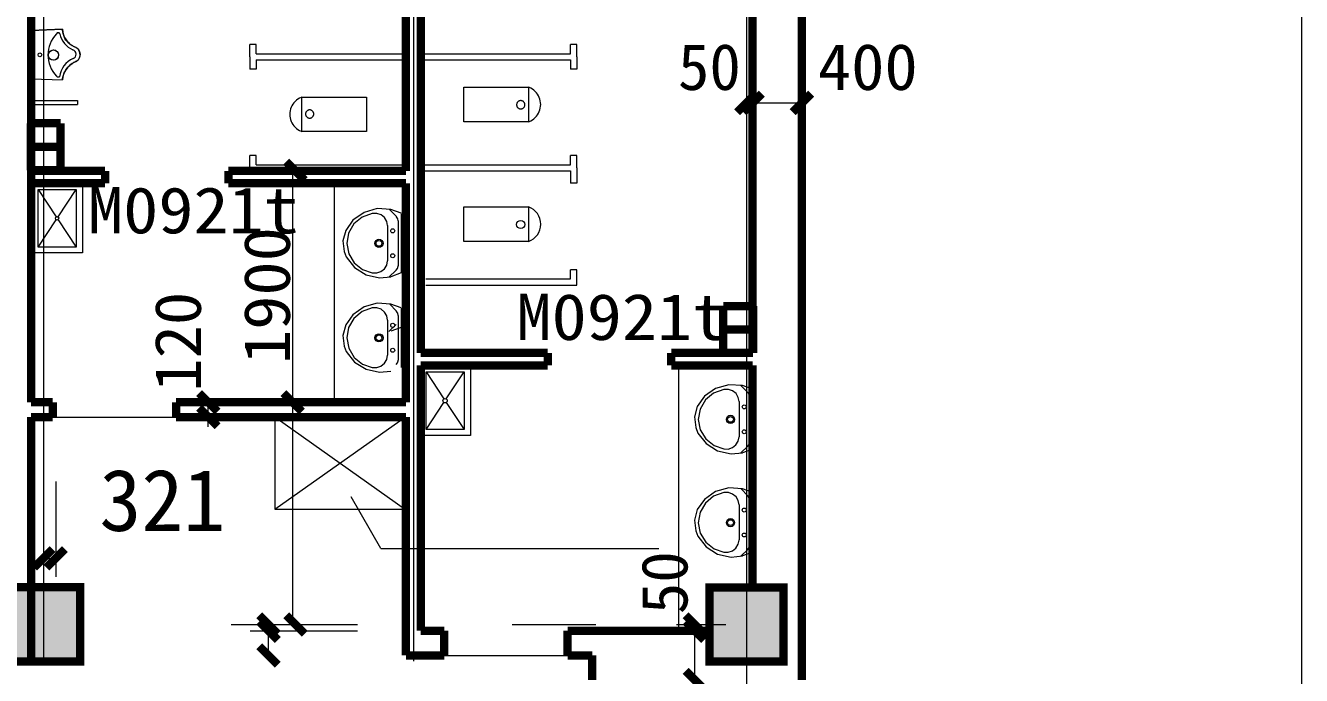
# Model space of a CAD drawing. Extents: x -307567 to 704339, y -10277 to 165507.
# Drawn here: x 169610 to 179954, y 133767 to 139032 of the extents above; entities that cross this region are included whole.
import ezdxf
from ezdxf.enums import TextEntityAlignment as Align

# ---------------------------------------------------------------- set-up
doc = ezdxf.new("R2010")
doc.units = 0
doc.header["$MEASUREMENT"] = 0
doc.layers.add('wode', color=250, linetype='CONTINUOUS', lineweight=0)
doc.layers.add('中文', color=4, linetype='CONTINUOUS')
doc.styles.get("Standard").update_dxf_attribs({"font": 'txt', "height": 3})

msp = doc.modelspace()

# ---------------------------------------------------------------- linework, layer by layer
at = {"layer": 'wode', "color": 0}
for p, q in [((169754.52386, 147245.49632), (169754.52386, 134179.14353)), ((175454.45261, 147245.49632), (175454.45261, 95169.51457)), ((179954.39636, 147245.49632), (179954.39636, 95169.51457)), ((169754.52386, 144685.95189), (169754.52386, 133882.15933)), ((172754.48636, 144685.95189), (172754.48636, 133882.15933)), ((175454.45261, 144685.95189), (175454.45261, 133882.15933)), ((169653.01145, 138991.56201), (169909.53901, 139001.3031)), ((169653.01145, 138991.56201), (169909.53901, 139001.3031)), ((169653.01145, 138600.04164), (169653.01145, 138991.56201)), ((169653.01145, 138600.04164), (169653.01145, 138991.56201)), ((169909.53901, 139001.3031), (169654.54952, 138991.30567)), ((169909.53901, 139001.3031), (169654.54952, 138991.30567)), ((169654.54952, 138601.31421), (169654.54952, 138991.30567)), ((169654.54952, 138601.31421), (169654.54952, 138991.30567)), ((169909.75873, 138994.61068), (169909.53901, 139001.3031)), ((169909.75873, 138994.61068), (169909.53901, 139001.3031)), ((169911.88273, 138979.17508), (169909.75873, 138994.61068)), ((169911.88273, 138979.17508), (169909.75873, 138994.61068)), ((169914.07997, 138969.17765), (169911.88273, 138979.17508)), ((169914.07997, 138969.17765), (169911.88273, 138979.17508)), ((169917.30258, 138957.37665), (169914.07997, 138969.17765)), ((169917.30258, 138957.37665), (169914.07997, 138969.17765)), ((169920.63506, 138950.13492), (169917.30258, 138957.37665)), ((169920.63506, 138950.13492), (169917.30258, 138957.37665)), ((169926.05491, 138934.69017), (169920.63506, 138950.13492)), ((169926.05491, 138934.69017), (169920.63506, 138950.13492)), ((169930.41277, 138927.42097), (169926.05491, 138934.69017)), ((169930.41277, 138927.42097), (169926.05491, 138934.69017)), ((169932.61001, 138921.9645), (169930.41277, 138927.42097)), ((169932.61001, 138921.9645), (169930.41277, 138927.42097)), ((169805.13357, 138820.30561), (169810.55343, 138824.84657)), ((169805.13357, 138820.30561), (169810.55343, 138824.84657)), ((169810.55343, 138824.84657), (169819.30576, 138830.29389)), ((169810.55343, 138824.84657), (169819.30576, 138830.29389)), ((169819.30576, 138830.29389), (169826.95947, 138833.00382)), ((169819.30576, 138830.29389), (169826.95947, 138833.00382)), ((169826.95947, 138833.00382), (169835.63856, 138834.83485)), ((169826.95947, 138833.00382), (169835.63856, 138834.83485)), ((169835.63856, 138834.83485), (169844.3909, 138833.00382)), ((169835.63856, 138834.83485), (169844.3909, 138833.00382)), ((169844.3909, 138833.00382), (169853.06999, 138831.17278)), ((169844.3909, 138833.00382), (169853.06999, 138831.17278)), ((169853.06999, 138831.17278), (169860.7237, 138824.84657)), ((169853.06999, 138831.17278), (169860.7237, 138824.84657)), ((169860.7237, 138824.84657), (169867.24217, 138820.30561)), ((169860.7237, 138824.84657), (169867.24217, 138820.30561)), ((169938.02986, 138914.72276), (169932.61001, 138921.9645)), ((169938.02986, 138914.72276), (169932.61001, 138921.9645)), ((169943.48634, 138909.27544), (169938.02986, 138914.72276)), ((169943.48634, 138909.27544), (169938.02986, 138914.72276)), ((169947.84419, 138901.99709), (169943.48634, 138909.27544)), ((169947.84419, 138901.99709), (169943.48634, 138909.27544)), ((169966.37423, 138886.5615), (169947.84419, 138901.99709)), ((169966.37423, 138886.5615), (169947.84419, 138901.99709)), ((169971.79409, 138881.10502), (169966.37423, 138886.5615)), ((169971.79409, 138881.10502), (169966.37423, 138886.5615)), ((169978.34918, 138875.64855), (169971.79409, 138881.10502)), ((169978.34918, 138875.64855), (169971.79409, 138881.10502)), ((169984.86766, 138871.11674), (169978.34918, 138875.64855)), ((169984.86766, 138871.11674), (169978.34918, 138875.64855)), ((169992.52137, 138866.58494), (169984.86766, 138871.11674)), ((169992.52137, 138866.58494), (169984.86766, 138871.11674)), ((170000.17508, 138861.13762), (169992.52137, 138866.58494)), ((170000.17508, 138861.13762), (169992.52137, 138866.58494)), ((170009.95279, 138857.50302), (170000.17508, 138861.13762)), ((170009.95279, 138857.50302), (170000.17508, 138861.13762)), ((170018.6685, 138853.88673), (170009.95279, 138857.50302)), ((170018.6685, 138853.88673), (170009.95279, 138857.50302)), ((170027.38421, 138849.35493), (170018.6685, 138853.88673)), ((170027.38421, 138849.35493), (170018.6685, 138853.88673)), ((170032.80407, 138844.81397), (170027.38421, 138849.35493)), ((170032.80407, 138844.81397), (170027.38421, 138849.35493)), ((170038.26054, 138838.46029), (170032.80407, 138844.81397)), ((170038.26054, 138838.46029), (170032.80407, 138844.81397)), ((170041.5564, 138831.17278), (170038.26054, 138838.46029)), ((170041.5564, 138831.17278), (170038.26054, 138838.46029)), ((170048.11149, 138818.47458), (170041.5564, 138831.17278)), ((170048.11149, 138818.47458), (170041.5564, 138831.17278)), ((171429.51513, 138779.07993), (171429.51513, 138879.08173)), ((171479.50229, 138879.08173), (171429.51513, 138879.08173)), ((171479.50229, 138804.08267), (171479.50229, 138879.08173)), ((174029.47042, 138804.08267), (174029.47042, 138879.08173)), ((174079.49421, 138879.08173), (174029.47042, 138879.08173)), ((174079.49421, 138779.07993), (174079.49421, 138879.08173)), ((169794.25725, 138789.43441), (169795.35586, 138793.97537)), ((169794.25725, 138789.43441), (169795.35586, 138793.97537)), ((169795.35586, 138787.60338), (169794.25725, 138789.43441)), ((169795.35586, 138787.60338), (169794.25725, 138789.43441)), ((169795.35586, 138802.13262), (169798.57848, 138807.57078)), ((169795.35586, 138802.13262), (169798.57848, 138807.57078)), ((169795.35586, 138793.97537), (169795.35586, 138802.13262)), ((169795.35586, 138793.97537), (169795.35586, 138802.13262)), ((169795.35586, 138783.98709), (169795.35586, 138787.60338)), ((169795.35586, 138783.98709), (169795.35586, 138787.60338)), ((169796.41786, 138782.15606), (169795.35586, 138783.98709)), ((169796.41786, 138782.15606), (169795.35586, 138783.98709)), ((169796.41786, 138777.6151), (169796.41786, 138782.15606)), ((169796.41786, 138777.6151), (169796.41786, 138782.15606)), ((169797.47986, 138772.16778), (169796.41786, 138777.6151)), ((169797.47986, 138772.16778), (169796.41786, 138777.6151)), ((169800.77572, 138769.46701), (169797.47986, 138772.16778)), ((169800.77572, 138769.46701), (169797.47986, 138772.16778)), ((169798.57848, 138807.57078), (169800.77572, 138814.85829)), ((169798.57848, 138807.57078), (169800.77572, 138814.85829)), ((169800.77572, 138814.85829), (169805.13357, 138820.30561)), ((169800.77572, 138814.85829), (169805.13357, 138820.30561)), ((169802.97296, 138764.92605), (169800.77572, 138769.46701)), ((169802.97296, 138764.92605), (169800.77572, 138769.46701)), ((169810.55343, 138760.39425), (169802.97296, 138764.92605)), ((169810.55343, 138760.39425), (169802.97296, 138764.92605)), ((169817.10852, 138755.85329), (169810.55343, 138760.39425)), ((169817.10852, 138755.85329), (169810.55343, 138760.39425)), ((169825.86085, 138754.03141), (169817.10852, 138755.85329)), ((169825.86085, 138754.03141), (169817.10852, 138755.85329)), ((169835.63856, 138751.28487), (169825.86085, 138754.03141)), ((169835.63856, 138751.28487), (169825.86085, 138754.03141)), ((169843.25566, 138752.19123), (169835.63856, 138751.28487)), ((169843.25566, 138752.19123), (169835.63856, 138751.28487)), ((169851.97137, 138754.03141), (169843.25566, 138752.19123)), ((169851.97137, 138754.03141), (169843.25566, 138752.19123)), ((169859.58846, 138758.56322), (169851.97137, 138754.03141)), ((169859.58846, 138758.56322), (169851.97137, 138754.03141)), ((169866.14355, 138764.01054), (169859.58846, 138758.56322)), ((169866.14355, 138764.01054), (169859.58846, 138758.56322)), ((169870.50141, 138769.46701), (169866.14355, 138764.01054)), ((169870.50141, 138769.46701), (169866.14355, 138764.01054)), ((169867.24217, 138820.30561), (169871.60003, 138813.02726)), ((169867.24217, 138820.30561), (169871.60003, 138813.02726)), ((169873.79727, 138777.6151), (169870.50141, 138769.46701)), ((169873.79727, 138777.6151), (169870.50141, 138769.46701)), ((169871.60003, 138813.02726), (169875.92126, 138807.57078)), ((169871.60003, 138813.02726), (169875.92126, 138807.57078)), ((169875.92126, 138784.89345), (169873.79727, 138777.6151)), ((169875.92126, 138784.89345), (169873.79727, 138777.6151)), ((169875.92126, 138807.57078), (169877.0565, 138799.42269)), ((169875.92126, 138807.57078), (169877.0565, 138799.42269)), ((169877.0565, 138789.43441), (169875.92126, 138784.89345)), ((169877.0565, 138789.43441), (169875.92126, 138784.89345)), ((169877.0565, 138799.42269), (169877.0565, 138789.43441)), ((169877.0565, 138799.42269), (169877.0565, 138789.43441)), ((169977.28718, 138716.78823), (169992.52137, 138727.68287)), ((169977.28718, 138716.78823), (169992.52137, 138727.68287)), ((169992.52137, 138727.68287), (170001.2737, 138734.06401)), ((169992.52137, 138727.68287), (170001.2737, 138734.06401)), ((170001.2737, 138734.06401), (170008.85417, 138737.6803)), ((170001.2737, 138734.06401), (170008.85417, 138737.6803)), ((170008.85417, 138737.6803), (170018.6685, 138742.2121)), ((170008.85417, 138737.6803), (170018.6685, 138742.2121)), ((170018.6685, 138742.2121), (170027.38421, 138745.86501)), ((170018.6685, 138742.2121), (170027.38421, 138745.86501)), ((170027.38421, 138745.86501), (170036.09993, 138753.1159)), ((170027.38421, 138745.86501), (170036.09993, 138753.1159)), ((170036.09993, 138753.1159), (170041.5564, 138759.46958)), ((170036.09993, 138753.1159), (170041.5564, 138759.46958)), ((170041.5564, 138759.46958), (170044.81564, 138765.85072)), ((170041.5564, 138759.46958), (170044.81564, 138765.85072)), ((170044.81564, 138765.85072), (170048.11149, 138773.0833)), ((170044.81564, 138765.85072), (170048.11149, 138773.0833)), ((170051.33411, 138808.49545), (170048.11149, 138818.47458)), ((170051.33411, 138808.49545), (170048.11149, 138818.47458)), ((170048.11149, 138773.0833), (170051.33411, 138778.53977)), ((170048.11149, 138773.0833), (170051.33411, 138778.53977)), ((170052.43273, 138795.8064), (170051.33411, 138808.49545)), ((170052.43273, 138795.8064), (170051.33411, 138808.49545)), ((170051.33411, 138778.53977), (170052.43273, 138786.68787)), ((170051.33411, 138778.53977), (170052.43273, 138786.68787)), ((170052.43273, 138786.68787), (170052.43273, 138795.8064)), ((170052.43273, 138786.68787), (170052.43273, 138795.8064)), ((170053.53135, 138797.30785), (170055.54548, 138795.31203)), ((170053.53135, 138797.30785), (170055.54548, 138795.31203)), ((171429.51513, 138779.07993), (171429.51513, 138679.08728)), ((171479.50229, 138804.07351), (172694.50175, 138804.07351)), ((171479.50229, 138754.08634), (172694.50175, 138754.08634)), ((171479.50229, 138754.08634), (171479.50229, 138679.08728)), ((172814.50758, 138804.07351), (174029.47042, 138804.07351)), ((172814.50758, 138754.08634), (174029.47042, 138754.08634)), ((174029.47042, 138754.08634), (174029.47042, 138679.08728)), ((174079.49421, 138779.07993), (174079.49421, 138679.08728)), ((169912.98135, 138612.39195), (169914.07997, 138620.58582)), ((169912.98135, 138612.39195), (169914.07997, 138620.58582)), ((169914.07997, 138620.58582), (169917.30258, 138630.56494)), ((169914.07997, 138620.58582), (169917.30258, 138630.56494)), ((169917.30258, 138630.56494), (169923.85768, 138648.71962)), ((169917.30258, 138630.56494), (169923.85768, 138648.71962)), ((169923.85768, 138648.71962), (169928.25215, 138657.78323)), ((169923.85768, 138648.71962), (169928.25215, 138657.78323)), ((169928.25215, 138657.78323), (169933.70863, 138667.76235)), ((169928.25215, 138657.78323), (169933.70863, 138667.76235)), ((169933.70863, 138667.76235), (169940.2271, 138676.85342)), ((169933.70863, 138667.76235), (169940.2271, 138676.85342)), ((169940.2271, 138676.85342), (169953.30067, 138694.1109)), ((169940.2271, 138676.85342), (169953.30067, 138694.1109)), ((169953.30067, 138694.1109), (169960.91776, 138702.25899)), ((169953.30067, 138694.1109), (169960.91776, 138702.25899)), ((169960.91776, 138702.25899), (169968.53485, 138709.5465)), ((169960.91776, 138702.25899), (169968.53485, 138709.5465)), ((169968.53485, 138709.5465), (169977.28718, 138716.78823)), ((169968.53485, 138709.5465), (169977.28718, 138716.78823)), ((171479.50229, 138679.08728), (171429.51513, 138679.08728)), ((174079.49421, 138679.08728), (174029.47042, 138679.08728)), ((169654.54952, 138601.31421), (169909.53901, 138591.30762)), ((169654.54952, 138601.31421), (169909.53901, 138591.30762)), ((169909.53901, 138591.30762), (169910.82073, 138601.48815)), ((169909.53901, 138591.30762), (169910.82073, 138601.48815)), ((169910.82073, 138601.48815), (169912.98135, 138612.39195)), ((169910.82073, 138601.48815), (169912.98135, 138612.39195)), ((169910.82073, 138601.48815), (169910.82073, 138601.48815)), ((169910.82073, 138601.48815), (169910.82073, 138601.48815)), ((173164.27127, 138252.42941), (173164.27127, 138532.43079)), ((173164.27127, 138532.43079), (173688.16609, 138532.43079)), ((173164.27127, 138252.42941), (173164.27127, 138532.43079)), ((173164.27127, 138532.43079), (173688.16609, 138532.43079)), ((173688.16609, 138532.43079), (173688.16609, 138252.42941)), ((173688.16609, 138532.43079), (173688.16609, 138252.42941)), ((175454.45261, 138554.97995), (175454.45261, 137472.02534)), ((175504.4764, 138554.97995), (175504.4764, 137472.02534)), ((175904.44698, 138554.97995), (175904.44698, 137472.02534)), ((169654.54952, 138423.57595), (170032.54772, 138423.57595)), ((170032.54772, 138423.57595), (170032.54772, 138393.58365)), ((171850.13975, 138172.67882), (171850.13975, 138452.67104)), ((171850.13975, 138452.67104), (172374.03457, 138452.67104)), ((171850.13975, 138172.67882), (171850.13975, 138452.67104)), ((171850.13975, 138452.67104), (172374.03457, 138452.67104)), ((172374.03457, 138452.67104), (172374.03457, 138172.67882)), ((172374.03457, 138452.67104), (172374.03457, 138172.67882)), ((169654.54952, 138393.58365), (170032.54772, 138393.58365)), ((175454.45261, 138404.98182), (175504.4764, 138404.98182)), ((175504.4764, 138404.98182), (175904.44698, 138404.98182)), ((173688.16609, 138252.42941), (173164.27127, 138252.42941)), ((173688.16609, 138252.42941), (173164.27127, 138252.42941)), ((172374.03457, 138172.67882), (171850.13975, 138172.67882)), ((172374.03457, 138172.67882), (171850.13975, 138172.67882)), ((171429.51513, 137854.09759), (171429.51513, 137979.09298)), ((171479.50229, 137979.09298), (171429.51513, 137979.09298)), ((171479.50229, 137904.09392), (171479.50229, 137979.09298)), ((171479.50229, 137904.10307), (172694.50175, 137904.10307)), ((172814.50758, 137904.10307), (174029.47042, 137904.10307)), ((174029.47042, 137904.09392), (174029.47042, 137979.09298)), ((174079.49421, 137979.09298), (174029.47042, 137979.09298)), ((174079.49421, 137879.09118), (174079.49421, 137979.09298)), ((171278.56486, 137854.09759), (171611.40982, 137854.09759)), ((171429.51513, 137854.09759), (172694.50175, 137854.09759)), ((171777.55765, 134179.14353), (171777.55765, 137854.09759)), ((172814.50758, 137854.09759), (174029.47042, 137854.09759)), ((174029.47042, 137854.09759), (174029.47042, 137754.09579)), ((174079.49421, 137879.09118), (174079.49421, 137754.09579)), ((169660.99475, 137190.5866), (169660.99475, 137750.58021)), ((169660.99475, 137750.58021), (170070.99939, 137750.58021)), ((169712.30026, 137703.91637), (170019.80374, 137703.91637)), ((169712.30026, 137237.2596), (169712.30026, 137703.91637)), ((169712.30026, 137703.91637), (169858.2335, 137482.40729)), ((169873.83389, 137482.40729), (170019.80374, 137703.91637)), ((170019.80374, 137703.91637), (170019.80374, 137237.2596)), ((170070.99939, 137750.58021), (170070.99939, 137190.5866)), ((172111.39137, 137754.09579), (172111.39137, 135980.02739)), ((174079.49421, 137754.09579), (174029.47042, 137754.09579)), ((172616.86601, 137484.07353), (172560.03078, 137542.61162)), ((172656.05009, 137510.98055), (172572.55504, 137541.23835)), ((172654.51202, 137508.61851), (172654.51202, 137027.75294)), ((173164.27127, 137282.44947), (173164.27127, 137562.44169)), ((173164.27127, 137562.44169), (173688.16609, 137562.44169)), ((173164.27127, 137282.44947), (173164.27127, 137562.44169)), ((173164.27127, 137562.44169), (173688.16609, 137562.44169)), ((173688.16609, 137562.44169), (173688.16609, 137282.44947)), ((173688.16609, 137562.44169), (173688.16609, 137282.44947)), ((169712.30026, 137237.2596), (169858.2335, 137458.75952)), ((169873.83389, 137458.75952), (170019.80374, 137237.2596)), ((172544.68673, 137411.0703), (172544.68673, 137126.77514)), ((172631.00157, 137449.56774), (172631.00157, 137086.52906)), ((173688.16609, 137282.44947), (173164.27127, 137282.44947)), ((173688.16609, 137282.44947), (173164.27127, 137282.44947)), ((170070.99939, 137190.5866), (169660.99475, 137190.5866)), ((170019.80374, 137237.2596), (169712.30026, 137237.2596)), ((172615.4378, 137050.60422), (172555.19685, 136993.26546)), ((172656.05009, 137027.24941), (172572.55504, 136996.99161)), ((172854.49731, 136979.09327), (174029.47042, 136979.11158)), ((174029.47042, 136979.10243), (174029.47042, 137054.10149)), ((174079.49421, 137054.10149), (174029.47042, 137054.10149)), ((174079.49421, 136929.10611), (174079.49421, 137054.10149)), ((172854.49731, 136929.09695), (174079.49421, 136929.09695)), ((172616.86601, 136718.49167), (172560.03078, 136777.02976)), ((172656.05009, 136745.39868), (172572.55504, 136775.65649)), ((172631.00157, 136683.98588), (172631.00157, 136320.9472)), ((172654.51202, 136743.0275), (172654.51202, 136262.17108)), ((172544.68673, 136645.48843), (172544.68673, 136361.19328)), ((172615.4378, 136610.01219), (172555.19685, 136552.67343)), ((172656.05009, 136586.65738), (172572.55504, 136556.39958)), ((172806.52428, 135711.92772), (172806.52428, 136271.92133)), ((172806.52428, 136271.92133), (173216.52892, 136271.92133)), ((173216.52892, 136271.92133), (173216.52892, 135711.92772)), ((174904.41065, 136279.11728), (174904.41065, 134129.13805)), ((172857.82979, 136225.25748), (173165.29665, 136225.25748)), ((172857.82979, 135758.60072), (172857.82979, 136225.25748)), ((172857.82979, 136225.25748), (173001.89537, 136006.59566)), ((173021.23107, 136006.59566), (173165.29665, 136225.25748)), ((173165.29665, 136225.25748), (173165.29665, 135758.60072)), ((175466.83038, 136057.91033), (175409.99515, 136116.44842)), ((175506.01446, 136084.80819), (175422.51941, 136115.06599)), ((175504.4764, 136082.44616), (175504.4764, 135601.58058)), ((170941.87474, 135980.02739), (171417.28383, 135980.02739)), ((171091.87286, 135780.02379), (171091.87286, 135980.02739)), ((171255.23752, 135980.02739), (171588.08248, 135980.02739)), ((172857.82979, 135758.60072), (173001.89537, 135977.26253)), ((173021.23107, 135977.26253), (173165.29665, 135758.60072)), ((175394.65111, 135984.89794), (175394.65111, 135700.60278)), ((175480.96595, 136023.39538), (175480.96595, 135660.36586)), ((169831.24409, 135860.02157), (170831.2438, 135860.02157)), ((170941.87474, 135860.02157), (171417.28383, 135860.02157)), ((171630.67228, 135861.02864), (171630.67228, 135113.03384)), ((171630.67228, 135113.03384), (172691.49886, 135861.02864)), ((171630.67228, 135861.02864), (172691.49886, 135110.58025)), ((173165.29665, 135758.60072), (172857.82979, 135758.60072)), ((173216.52892, 135711.92772), (172806.52428, 135711.92772)), ((175465.40218, 135624.43186), (175405.16123, 135567.0931)), ((175506.01446, 135601.07705), (175422.51941, 135570.81925)), ((169754.52386, 135338.05849), (169754.52386, 134564.85038)), ((169854.53481, 135338.05849), (169854.53481, 134564.85038)), ((172491.11074, 134794.36106), (172249.1582, 135213.42931)), ((175466.83038, 135221.9253), (175409.99515, 135280.46338)), ((175506.01446, 135248.83231), (175422.51941, 135279.09011)), ((175504.4764, 135246.46112), (175504.4764, 134765.60471)), ((171630.67228, 135113.03384), (172691.49886, 135113.03384)), ((175394.65111, 135148.9129), (175394.65111, 134864.62691)), ((175480.96595, 135187.4195), (175480.96595, 134824.38083)), ((172491.11074, 134794.36106), (174744.08551, 134794.36106)), ((175465.40218, 134788.45598), (175405.16123, 134731.10807)), ((169754.52386, 134714.8485), (169854.53481, 134714.8485)), ((175506.01446, 134765.09202), (175422.51941, 134734.83422)), ((171278.56486, 134179.14353), (171611.40982, 134179.14353)), ((171429.99119, 134179.14353), (172300.53695, 134179.14353)), ((171579.98932, 134129.13805), (171579.98932, 134179.14353)), ((173556.5149, 134179.14353), (174232.34874, 134179.14353)), ((174886.86937, 134179.14353), (175287.71885, 134179.14353)), ((175036.86749, 134129.13805), (175036.86749, 134179.14353)), ((171429.99119, 134129.13805), (172300.53695, 134129.13805)), ((171579.98932, 133929.1436), (171579.98932, 134129.13805)), ((173004.49544, 134129.13805), (173004.49544, 133929.1436)), ((174004.49515, 134129.13805), (174004.49515, 133929.1436)), ((174886.86937, 134129.13805), (175154.45636, 134129.13805)), ((175036.86749, 133729.14916), (175036.86749, 134129.13805)), ((173004.49544, 133929.1436), (174004.49515, 133929.1436))]:
    msp.add_line(p, q, dxfattribs=at)
at = {"layer": 'wode', "color": 0, "const_width": 67.49915}
for points in [[(175904.44698, 136279.11728), (175904.44698, 142429.04041)], [(169654.54952, 137854.09759), (169654.54952, 142029.04236)], [(172694.50175, 138779.07993), (172694.50175, 142029.04236)], [(172814.50758, 138779.07993), (172814.50758, 142029.04236)], [(175504.4764, 136379.10993), (175504.4764, 141679.04978)], [(172694.50175, 137879.09118), (172694.50175, 138779.07993)], [(172814.50758, 137879.09118), (172814.50758, 138779.07993)], [(175379.45354, 138329.98276), (175529.45167, 138479.98088)], [(175429.47733, 138329.98276), (175579.47546, 138479.98088)], [(175829.44792, 138329.98276), (175979.44604, 138479.98088)], [(169652.97483, 138240.00586), (169894.01186, 138240.00586)], [(169652.97483, 137859.64562), (169652.97483, 138240.00586)], [(169894.01186, 138240.00586), (169894.01186, 137859.64562)], [(169654.54952, 135980.02739), (169654.54952, 138079.09478)], [(172694.50175, 137854.09759), (172694.50175, 138104.08837)], [(169652.97483, 138049.81658), (169894.01186, 138049.81658)], [(169894.01186, 137859.64562), (169652.97483, 137859.64562)], [(171723.54221, 137929.09666), (171873.54034, 137779.09853)], [(172814.50758, 137629.10041), (172814.50758, 137879.09118)], [(169654.54952, 137854.09759), (170254.54202, 137854.09759)], [(169654.54952, 137754.09579), (170254.54202, 137754.09579)], [(170254.54202, 137754.09579), (170254.54202, 137854.09759)], [(172154.49386, 137854.09759), (171254.50511, 137854.09759)], [(171254.50511, 137754.09579), (171254.50511, 137854.09759)], [(172694.50175, 137754.09579), (171254.50511, 137754.09579)], [(172154.49386, 137854.09759), (172694.50175, 137854.09759)], [(172254.50481, 137754.09579), (172694.50175, 137754.09579)], [(172694.50175, 137154.10329), (172694.50175, 137754.09579)], [(172814.50758, 136979.10243), (172814.50758, 137629.10041)], [(172694.50175, 135980.02739), (172694.50175, 137479.10228)], [(172814.50758, 136379.10993), (172814.50758, 137529.08945)], [(175267.13805, 136759.52509), (175508.17508, 136759.52509)], [(175267.13805, 136379.1557), (175267.13805, 136759.52509)], [(175508.17508, 136759.52509), (175508.17508, 136379.1557)], [(175267.13805, 136569.33582), (175508.17508, 136569.33582)], [(172814.50758, 136379.10993), (173844.42635, 136379.10993)], [(173844.42635, 136279.11728), (173844.42635, 136379.10993)], [(175504.4764, 136379.10993), (174844.42605, 136379.10993)], [(174844.42605, 136279.11728), (174844.42605, 136379.10993)], [(175508.17508, 136379.1557), (175267.13805, 136379.1557)], [(172814.50758, 136179.11548), (172814.50758, 136279.11728)], [(172814.50758, 136279.11728), (173844.42635, 136279.11728)], [(175504.4764, 136279.11728), (174844.42605, 136279.11728)], [(175504.4764, 134479.13978), (175504.4764, 136279.11728)], [(175904.44698, 133729.14916), (175904.44698, 136279.11728)], [(172814.50758, 136179.11548), (172814.50758, 134279.13618)], [(171016.8738, 136055.02645), (171166.87192, 135905.02833)], [(171700.25149, 136055.02645), (171850.24961, 135905.02833)], [(169654.54952, 135980.02739), (169831.24409, 135980.02739)], [(169831.24409, 135860.02157), (169831.24409, 135980.02739)], [(170831.2438, 135860.02157), (170831.2438, 135980.02739)], [(172694.50175, 135980.02739), (170831.2438, 135980.02739)], [(171016.8738, 135935.02063), (171166.87192, 135785.02251)], [(172694.50175, 135980.02739), (172231.21409, 135980.02739)], [(169654.54952, 135860.02157), (169831.24409, 135860.02157)], [(169654.54952, 133879.13813), (169654.54952, 135860.02157)], [(172694.50175, 135860.02157), (170831.2438, 135860.02157)], [(172694.50175, 135860.02157), (172694.50175, 134279.13618)], [(169679.52479, 134639.84944), (169829.52292, 134789.84757)], [(169779.53575, 134639.84944), (169929.53387, 134789.84757)], [(169453.39237, 134480.86095), (169453.39237, 133880.86845), (170053.38487, 133880.86845), (170053.38487, 134480.86095), (169453.39237, 134480.86095), (169453.39237, 133880.86845)], [(175154.45636, 134479.13978), (175154.45636, 133879.14728), (175754.44886, 133879.14728), (175754.44886, 134479.13978), (175154.45636, 134479.13978), (175154.45636, 133879.14728)], [(171504.99026, 134254.14259), (171654.98838, 134104.14447)], [(171723.54221, 134254.14259), (171873.54034, 134104.14447)], [(172694.50175, 133929.1436), (172694.50175, 134279.13618)], [(172814.50758, 134129.13805), (172814.50758, 134279.13618)], [(174961.86843, 134254.14259), (175111.86656, 134104.14447)], [(171504.99026, 134204.13712), (171654.98838, 134054.13899)], [(174961.86843, 134204.13712), (175111.86656, 134054.13899)], [(172814.50758, 134129.13805), (173004.49544, 134129.13805)], [(173004.49544, 134129.13805), (173004.49544, 133929.1436)], [(174004.49515, 134129.13805), (174254.46761, 134129.13805)], [(174004.49515, 134129.13805), (174004.49515, 133929.1436)], [(174254.46761, 134129.13805), (175154.45636, 134129.13805)], [(171504.99026, 134004.14267), (171654.98838, 133854.14454)], [(172694.50175, 133929.1436), (173004.49544, 133929.1436)], [(174004.49515, 133929.1436), (174204.48044, 133929.1436)], [(174204.48044, 133929.1436), (174204.48044, 133729.14916)], [(169654.54952, 133879.13813), (169254.54231, 133879.14728)], [(174961.86843, 133804.14822), (175111.86656, 133654.15009)]]:
    msp.add_lwpolyline(points, dxfattribs=at)
at = {"layer": 'wode', "color": 0}
for points in [[(173688.16609, 138252.42941), (173694.72119, 138254.96539), (173707.94123, 138261.2092), (173720.46549, 138268.71644), (173732.1841, 138277.41384), (173743.0238, 138287.21901), (173752.80151, 138298.04041), (173761.51723, 138309.76817), (173768.98783, 138322.29243), (173775.24996, 138335.49416), (173780.19375, 138349.23606), (173783.70933, 138363.39909), (173785.86995, 138377.84593), (173786.56574, 138392.4301), (173785.86995, 138407.01427), (173783.70933, 138421.46111), (173780.19375, 138435.62414), (173775.24996, 138449.36603), (173768.98783, 138462.56777), (173761.51723, 138475.09203), (173752.80151, 138486.81979), (173743.0238, 138497.64119), (173732.1841, 138507.44636), (173720.46549, 138516.15292), (173707.94123, 138523.66015), (173694.72119, 138529.89481), (173688.16609, 138532.43079)], [(173688.16609, 138252.42941), (173694.72119, 138254.96539), (173707.94123, 138261.2092), (173720.46549, 138268.71644), (173732.1841, 138277.41384), (173743.0238, 138287.21901), (173752.80151, 138298.04041), (173761.51723, 138309.76817), (173768.98783, 138322.29243), (173775.24996, 138335.49416), (173780.19375, 138349.23606), (173783.70933, 138363.39909), (173785.86995, 138377.84593), (173786.56574, 138392.4301), (173785.86995, 138407.01427), (173783.70933, 138421.46111), (173780.19375, 138435.62414), (173775.24996, 138449.36603), (173768.98783, 138462.56777), (173761.51723, 138475.09203), (173752.80151, 138486.81979), (173743.0238, 138497.64119), (173732.1841, 138507.44636), (173720.46549, 138516.15292), (173707.94123, 138523.66015), (173694.72119, 138529.89481), (173688.16609, 138532.43079)], [(171850.13975, 138452.67104), (171843.58466, 138450.14422), (171830.40123, 138443.9004), (171817.84035, 138436.39317), (171806.12175, 138427.68662), (171795.31866, 138417.88144), (171785.50433, 138407.06004), (171776.82524, 138395.34144), (171769.31801, 138382.81718), (171763.05588, 138369.61544), (171758.14871, 138355.87355), (171754.59651, 138341.70136), (171752.43589, 138327.26368), (171751.7401, 138312.67035), (171752.43589, 138298.08619), (171754.59651, 138283.63934), (171758.14871, 138269.47631), (171763.05588, 138255.73442), (171769.31801, 138242.53268), (171776.82524, 138230.00842), (171785.50433, 138218.28066), (171795.31866, 138207.46842), (171806.12175, 138197.66325), (171817.84035, 138188.95669), (171830.40123, 138181.44946), (171843.58466, 138175.20564), (171850.13975, 138172.67882)], [(171850.13975, 138452.67104), (171843.58466, 138450.14422), (171830.40123, 138443.9004), (171817.84035, 138436.39317), (171806.12175, 138427.68662), (171795.31866, 138417.88144), (171785.50433, 138407.06004), (171776.82524, 138395.34144), (171769.31801, 138382.81718), (171763.05588, 138369.61544), (171758.14871, 138355.87355), (171754.59651, 138341.70136), (171752.43589, 138327.26368), (171751.7401, 138312.67035), (171752.43589, 138298.08619), (171754.59651, 138283.63934), (171758.14871, 138269.47631), (171763.05588, 138255.73442), (171769.31801, 138242.53268), (171776.82524, 138230.00842), (171785.50433, 138218.28066), (171795.31866, 138207.46842), (171806.12175, 138197.66325), (171817.84035, 138188.95669), (171830.40123, 138181.44946), (171843.58466, 138175.20564), (171850.13975, 138172.67882)], [(173658.35689, 138390.09553), (173658.21041, 138393.37308), (173657.69772, 138396.62316), (173656.92869, 138399.81831), (173655.79345, 138402.9036), (173654.40186, 138405.86987), (173652.71732, 138408.68966), (173650.7398, 138411.32635), (173648.54256, 138413.76162), (173646.1256, 138415.96801), (173643.48892, 138417.92722), (173640.66913, 138419.61177), (173637.70285, 138421.01251), (173634.5901, 138422.12943), (173631.40411, 138422.92593), (173628.18149, 138423.402), (173624.88563, 138423.56679), (173621.58978, 138423.402), (173618.36716, 138422.92593), (173615.18116, 138422.12943), (173612.06841, 138421.01251), (173609.10214, 138419.61177), (173606.28235, 138417.92722), (173603.64566, 138415.96801), (173601.2287, 138413.76162), (173598.99484, 138411.32635), (173597.05395, 138408.68966), (173595.3694, 138405.86987), (173593.97782, 138402.9036), (173592.84258, 138399.81831), (173592.03692, 138396.62316), (173591.56085, 138393.37308), (173591.41437, 138390.09553), (173591.56085, 138386.81799), (173592.03692, 138383.5679), (173592.84258, 138380.37275), (173593.97782, 138377.28747), (173595.3694, 138374.32119), (173597.05395, 138371.50141), (173598.99484, 138368.86472), (173601.2287, 138366.42945), (173603.64566, 138364.22305), (173606.28235, 138362.26385), (173609.10214, 138360.5793), (173612.06841, 138359.16941), (173615.18116, 138358.06163), (173618.36716, 138357.26513), (173621.58978, 138356.78906), (173624.88563, 138356.62427), (173628.18149, 138356.78906), (173631.40411, 138357.26513), (173634.5901, 138358.06163), (173637.70285, 138359.16941), (173640.66913, 138360.5793), (173643.48892, 138362.26385), (173646.1256, 138364.22305), (173648.54256, 138366.42945), (173650.7398, 138368.86472), (173652.71732, 138371.50141), (173654.40186, 138374.32119), (173655.79345, 138377.28747), (173656.92869, 138380.37275), (173657.69772, 138383.5679), (173658.21041, 138386.81799), (173658.35689, 138390.09553)], [(173658.35689, 138390.09553), (173658.21041, 138393.37308), (173657.69772, 138396.62316), (173656.92869, 138399.81831), (173655.79345, 138402.9036), (173654.40186, 138405.86987), (173652.71732, 138408.68966), (173650.7398, 138411.32635), (173648.54256, 138413.76162), (173646.1256, 138415.96801), (173643.48892, 138417.92722), (173640.66913, 138419.61177), (173637.70285, 138421.01251), (173634.5901, 138422.12943), (173631.40411, 138422.92593), (173628.18149, 138423.402), (173624.88563, 138423.56679), (173621.58978, 138423.402), (173618.36716, 138422.92593), (173615.18116, 138422.12943), (173612.06841, 138421.01251), (173609.10214, 138419.61177), (173606.28235, 138417.92722), (173603.64566, 138415.96801), (173601.2287, 138413.76162), (173598.99484, 138411.32635), (173597.05395, 138408.68966), (173595.3694, 138405.86987), (173593.97782, 138402.9036), (173592.84258, 138399.81831), (173592.03692, 138396.62316), (173591.56085, 138393.37308), (173591.41437, 138390.09553), (173591.56085, 138386.81799), (173592.03692, 138383.5679), (173592.84258, 138380.37275), (173593.97782, 138377.28747), (173595.3694, 138374.32119), (173597.05395, 138371.50141), (173598.99484, 138368.86472), (173601.2287, 138366.42945), (173603.64566, 138364.22305), (173606.28235, 138362.26385), (173609.10214, 138360.5793), (173612.06841, 138359.16941), (173615.18116, 138358.06163), (173618.36716, 138357.26513), (173621.58978, 138356.78906), (173624.88563, 138356.62427), (173628.18149, 138356.78906), (173631.40411, 138357.26513), (173634.5901, 138358.06163), (173637.70285, 138359.16941), (173640.66913, 138360.5793), (173643.48892, 138362.26385), (173646.1256, 138364.22305), (173648.54256, 138366.42945), (173650.7398, 138368.86472), (173652.71732, 138371.50141), (173654.40186, 138374.32119), (173655.79345, 138377.28747), (173656.92869, 138380.37275), (173657.69772, 138383.5679), (173658.21041, 138386.81799), (173658.35689, 138390.09553)], [(171946.89147, 138315.01407), (171946.74499, 138318.29162), (171946.26892, 138321.5417), (171945.46327, 138324.7277), (171944.36465, 138327.81299), (171942.93644, 138330.77926), (171941.25189, 138333.6082), (171939.311, 138336.24489), (171937.11376, 138338.67101), (171934.66018, 138340.88655), (171932.02349, 138342.8366), (171929.2037, 138344.52115), (171926.23743, 138345.93105), (171923.1613, 138347.03882), (171919.9753, 138347.83532), (171916.71607, 138348.31139), (171913.42021, 138348.47618), (171910.16097, 138348.31139), (171906.90174, 138347.83532), (171903.71574, 138347.03882), (171900.63961, 138345.93105), (171897.63672, 138344.52115), (171894.85355, 138342.8366), (171892.21686, 138340.88655), (171889.76328, 138338.67101), (171887.56604, 138336.24489), (171885.62515, 138333.6082), (171883.90398, 138330.77926), (171882.51239, 138327.81299), (171881.41377, 138324.7277), (171880.60812, 138321.5417), (171880.13205, 138318.29162), (171879.94895, 138315.01407), (171880.13205, 138311.72737), (171880.60812, 138308.47729), (171881.41377, 138305.2913), (171882.51239, 138302.20601), (171883.90398, 138299.23974), (171885.62515, 138296.41995), (171887.56604, 138293.77411), (171889.76328, 138291.34799), (171892.21686, 138289.13244), (171894.85355, 138287.18239), (171897.63672, 138285.49784), (171900.63961, 138284.08795), (171903.71574, 138282.98017), (171906.90174, 138282.18367), (171910.16097, 138281.70761), (171913.42021, 138281.54281), (171916.71607, 138281.70761), (171919.9753, 138282.18367), (171923.1613, 138282.98017), (171926.23743, 138284.08795), (171929.2037, 138285.49784), (171932.02349, 138287.18239), (171934.66018, 138289.13244), (171937.11376, 138291.34799), (171939.311, 138293.77411), (171941.25189, 138296.41995), (171942.93644, 138299.23974), (171944.36465, 138302.20601), (171945.46327, 138305.2913), (171946.26892, 138308.47729), (171946.74499, 138311.72737), (171946.89147, 138315.01407)], [(171946.89147, 138315.01407), (171946.74499, 138318.29162), (171946.26892, 138321.5417), (171945.46327, 138324.7277), (171944.36465, 138327.81299), (171942.93644, 138330.77926), (171941.25189, 138333.6082), (171939.311, 138336.24489), (171937.11376, 138338.67101), (171934.66018, 138340.88655), (171932.02349, 138342.8366), (171929.2037, 138344.52115), (171926.23743, 138345.93105), (171923.1613, 138347.03882), (171919.9753, 138347.83532), (171916.71607, 138348.31139), (171913.42021, 138348.47618), (171910.16097, 138348.31139), (171906.90174, 138347.83532), (171903.71574, 138347.03882), (171900.63961, 138345.93105), (171897.63672, 138344.52115), (171894.85355, 138342.8366), (171892.21686, 138340.88655), (171889.76328, 138338.67101), (171887.56604, 138336.24489), (171885.62515, 138333.6082), (171883.90398, 138330.77926), (171882.51239, 138327.81299), (171881.41377, 138324.7277), (171880.60812, 138321.5417), (171880.13205, 138318.29162), (171879.94895, 138315.01407), (171880.13205, 138311.72737), (171880.60812, 138308.47729), (171881.41377, 138305.2913), (171882.51239, 138302.20601), (171883.90398, 138299.23974), (171885.62515, 138296.41995), (171887.56604, 138293.77411), (171889.76328, 138291.34799), (171892.21686, 138289.13244), (171894.85355, 138287.18239), (171897.63672, 138285.49784), (171900.63961, 138284.08795), (171903.71574, 138282.98017), (171906.90174, 138282.18367), (171910.16097, 138281.70761), (171913.42021, 138281.54281), (171916.71607, 138281.70761), (171919.9753, 138282.18367), (171923.1613, 138282.98017), (171926.23743, 138284.08795), (171929.2037, 138285.49784), (171932.02349, 138287.18239), (171934.66018, 138289.13244), (171937.11376, 138291.34799), (171939.311, 138293.77411), (171941.25189, 138296.41995), (171942.93644, 138299.23974), (171944.36465, 138302.20601), (171945.46327, 138305.2913), (171946.26892, 138308.47729), (171946.74499, 138311.72737), (171946.89147, 138315.01407)], [(172572.55504, 137541.23835), (172461.52127, 137548.41599), (172354.58901, 137518.45116), (172264.75859, 137454.93266), (172206.16557, 137372.68271)], [(172421.20195, 137510.21151), (172338.62241, 137480.27414), (172271.64327, 137424.84881), (172228.28444, 137350.60963), (172213.81929, 137266.51949), (172230.00561, 137182.72232), (172274.82927, 137109.31625), (172342.94365, 137055.16349), (172421.20195, 137027.62477)], [(172544.68673, 137411.0703), (172538.38798, 137445.56693), (172520.26077, 137475.89798), (172492.50233, 137498.41967), (172458.44513, 137510.38546), (172422.22733, 137510.38546), (172421.20195, 137510.21151)], [(172631.00157, 137449.56774), (172627.8522, 137466.81606), (172618.77028, 137481.98616), (172616.86601, 137484.07353)], [(172206.16557, 137372.68271), (172183.90023, 137287.72284), (172193.09201, 137200.54741), (172210.56005, 137156.84069)], [(172210.56005, 137156.84069), (172277.64905, 137070.99276), (172371.0683, 137012.50045), (172479.57524, 136988.42238), (172572.55504, 136996.99161)], [(172421.20195, 137027.62477), (172457.45638, 137027.28603), (172491.62343, 137038.93139), (172519.6016, 137061.18758), (172538.02178, 137091.35383), (172544.68673, 137125.78639), (172544.68673, 137126.77514)], [(172615.4378, 137050.60422), (172625.94792, 137064.8588), (172630.74523, 137081.75007), (172631.00157, 137086.52906)], [(172572.55504, 136775.65649), (172461.52127, 136782.83413), (172354.58901, 136752.86929), (172264.75859, 136689.3508), (172206.16557, 136607.0917)], [(172421.20195, 136744.62965), (172338.62241, 136714.69228), (172271.64327, 136659.26695), (172228.28444, 136585.02776), (172213.81929, 136500.93763), (172230.00561, 136417.1313), (172274.82927, 136343.73439), (172342.94365, 136289.58163), (172421.20195, 136262.03375)], [(172544.68673, 136645.48843), (172538.38798, 136679.98507), (172520.26077, 136710.31612), (172492.50233, 136732.83781), (172458.44513, 136744.8036), (172422.22733, 136744.8036), (172421.20195, 136744.62965)], [(172631.00157, 136683.98588), (172627.8522, 136701.2342), (172618.77028, 136716.39514), (172616.86601, 136718.49167)], [(172206.16557, 136607.0917), (172183.90023, 136522.13182), (172193.09201, 136434.96555), (172210.56005, 136391.25882)], [(172210.56005, 136391.25882), (172277.64905, 136305.4109), (172371.0683, 136246.91859), (172479.57524, 136222.84052), (172572.55504, 136231.40059)], [(172421.20195, 136262.03375), (172457.45638, 136261.70417), (172491.62343, 136273.34953), (172519.6016, 136295.60572), (172538.02178, 136325.77197), (172544.68673, 136360.19537), (172544.68673, 136361.19328)], [(172615.4378, 136285.02236), (172625.94792, 136299.27694), (172630.74523, 136316.16821), (172631.00157, 136320.9472)], [(175422.51941, 136115.06599), (175311.48564, 136122.25279), (175204.55339, 136092.2788), (175114.72297, 136028.76946), (175056.12995, 135946.51036)], [(175271.16632, 136084.04831), (175188.58679, 136054.11094), (175121.60765, 135998.67645), (175078.24881, 135924.43727), (175063.78366, 135840.35629), (175079.96998, 135756.54996), (175124.79364, 135683.1439), (175192.90802, 135629.00029), (175271.16632, 135601.45241)], [(175394.65111, 135984.89794), (175388.35236, 136019.39458), (175370.22514, 136049.72562), (175342.4667, 136072.24731), (175308.40951, 136084.22226), (175272.1917, 136084.22226), (175271.16632, 136084.04831)], [(175480.96595, 136023.39538), (175477.81657, 136040.6437), (175468.73465, 136055.8138), (175466.83038, 136057.91033)], [(175056.12995, 135946.51036), (175033.8646, 135861.55048), (175043.05638, 135774.37506), (175060.52443, 135730.67748)], [(175060.52443, 135730.67748), (175127.61343, 135644.8204), (175221.03267, 135586.33725), (175329.53962, 135562.25918), (175422.51941, 135570.81925)], [(175271.16632, 135601.45241), (175307.42075, 135601.11367), (175341.58781, 135612.75903), (175369.56597, 135635.02438), (175387.98615, 135665.18147), (175394.65111, 135699.61403), (175394.65111, 135700.60278)], [(175465.40218, 135624.43186), (175475.9123, 135638.6956), (175480.7096, 135655.58687), (175480.96595, 135660.36586)], [(175422.51941, 135279.09011), (175311.48564, 135286.26775), (175204.55339, 135256.30292), (175114.72297, 135192.78443), (175056.12995, 135110.52532)], [(175271.16632, 135248.06328), (175188.58679, 135218.12591), (175121.60765, 135162.70057), (175078.24881, 135088.46139), (175063.78366, 135004.37125), (175079.96998, 134920.56493), (175124.79364, 134847.15886), (175192.90802, 134793.01525), (175271.16632, 134765.46738)], [(175394.65111, 135148.9129), (175388.35236, 135183.4187), (175370.22514, 135213.74058), (175342.4667, 135236.27143), (175308.40951, 135248.23722), (175272.1917, 135248.23722), (175271.16632, 135248.06328)], [(175480.96595, 135187.4195), (175477.81657, 135204.66782), (175468.73465, 135219.82876), (175466.83038, 135221.9253)], [(175056.12995, 135110.52532), (175033.8646, 135025.56545), (175043.05638, 134938.39918), (175060.52443, 134894.69245)], [(175060.52443, 134894.69245), (175127.61343, 134808.84452), (175221.03267, 134750.35221), (175329.53962, 134726.27414), (175422.51941, 134734.83422)], [(175271.16632, 134765.46738), (175307.42075, 134765.12864), (175341.58781, 134776.78316), (175369.56597, 134799.03935), (175387.98615, 134829.2056), (175394.65111, 134863.62899), (175394.65111, 134864.62691)], [(175465.40218, 134788.45598), (175475.9123, 134802.71057), (175480.7096, 134819.60183), (175480.96595, 134824.38083)]]:
    msp.add_lwpolyline(points, dxfattribs=at)
for centre, radius in [((169836.73718, 138792.52886), 41.74167), ((169836.73718, 138792.52886), 41.74167), ((169726.50907, 138794.68947), 14.99981), ((169726.50907, 138794.68947), 14.99981), ((169866.03369, 137470.58798), 14.15572), ((172586.80046, 137368.87417), 16.3123), ((173624.88563, 137420.10644), 33.46833), ((173624.88563, 137420.10644), 33.46833), ((172475.36387, 137267.13289), 33.17927), ((172475.36387, 137267.13289), 23.58564), ((172586.80046, 137166.87474), 16.02324), ((172586.80046, 136603.29231), 16.3123), ((172475.36387, 136501.55102), 33.17927), ((172475.36387, 136501.55102), 23.58564), ((172586.80046, 136401.29288), 16.02324), ((173011.56322, 135991.9291), 17.5587), ((175436.76484, 135942.70181), 16.3123), ((175325.32824, 135840.96053), 33.17927), ((175325.32824, 135840.96053), 23.58564), ((175436.76484, 135740.70238), 16.02324), ((175436.76484, 135106.72593), 16.3123), ((175325.32824, 135004.98465), 33.17927), ((175325.32824, 135004.98465), 23.58564), ((175436.76484, 134904.7265), 16.02324)]:
    msp.add_circle(centre, radius, dxfattribs=at)
for centre, radius, start, end in [((170042.17895, 138793.60917), 250.08974, 136.644245136, 223.355764883), ((170042.17895, 138793.60917), 250.08974, 136.644245136, 223.355764883), ((169874.7494, 138957.89849), 16.22257, 27.132685463, 152.842777691), ((169874.7494, 138957.89849), 16.22257, 27.132685463, 152.842777691), ((170060.23292, 138997.21075), 173.97972, 190.56972271, 247.706488826), ((170060.23292, 138997.21075), 173.97972, 190.56972271, 247.706488826), ((170077.62773, 139011.09912), 168.34573, 183.333516454, 245.324774893), ((170077.62773, 139011.09912), 168.34573, 183.333516454, 245.324774893), ((169981.86476, 138799.67904), 38.5934, 292.770628012, 71.348680575), ((169981.86476, 138799.67904), 38.5934, 292.770628012, 71.348680575), ((169991.23965, 138796.88671), 63.31714, 284.739255719, 75.260759541), ((169991.23965, 138796.88671), 63.31714, 284.739255719, 75.260759541), ((170064.88375, 138598.1923), 179.3167, 112.312258985, 173.809498855), ((170064.88375, 138598.1923), 179.3167, 112.312258985, 173.809498855), ((170084.91523, 138577.75798), 175.96609, 116.164615049, 175.582371829), ((170084.91523, 138577.75798), 175.96609, 116.164615049, 175.582371829), ((169876.50719, 138637.83414), 22.6775, 224.567328026, 296.432625437), ((169876.50719, 138637.83414), 22.6775, 224.567328026, 296.432625437), ((173637.7761, 137422.441), 148.79067, 289.795469238, 70.204523133), ((173637.7761, 137422.441), 148.79067, 289.795469238, 70.204523133)]:
    msp.add_arc(centre, radius, start, end, dxfattribs=at)
for points in [[(169453.39237, 134480.86095), (170053.38487, 134480.86095), (169453.39237, 133880.86845), (170053.38487, 133880.86845)], [(175154.45636, 134479.13978), (175754.44886, 134479.13978), (175154.45636, 133879.14728), (175754.44886, 133879.14728)]]:
    msp.add_solid(points, dxfattribs=at)

# ---------------------------------------------------------------- texts
for s, width, p, p2 in [('50', 0.906706, (174899.46687, 138509.97319), (175409.48247, 138509.97319)), ('400', 0.925698, (176033.46148, 138509.97319), (176843.43671, 138509.97319)), ('M0921t', 0.882573, (170116.70195, 137348.27506), (171826.66592, 137348.27506)), ('M0921t', 0.882573, (173589.91292, 136484.41257), (175299.8769, 136484.41257))]:
    msp.add_text(s, height=374.995313, dxfattribs=dict(at, width=width)).set_placement(p, p2, align=Align.FIT)
for s, width, p, p2 in [('1900', 0.98667, (171753.71762, 136289.07809), (171753.71762, 137399.06788)), ('120', 0.996916, (171031.85164, 136065.02389), (171031.85164, 136875.00827)), ('50', 0.906657, (174976.88289, 134263.14212), (174976.88289, 134773.13025))]:
    msp.add_text(s, height=374.995313, rotation=90, dxfattribs=dict(at, width=width)).set_placement(p, p2, align=Align.FIT)
at = {"layer": '中文', "insert": (170209.23289, 135437.43001), "char_height": 500, "width": 6011.5625187, "attachment_point": 1}
msp.add_mtext('{\\fFangSong_GB2312|b1|i0|c134|p49;\\C1;321}', dxfattribs=at)

doc.saveas('drawing.dxf')
